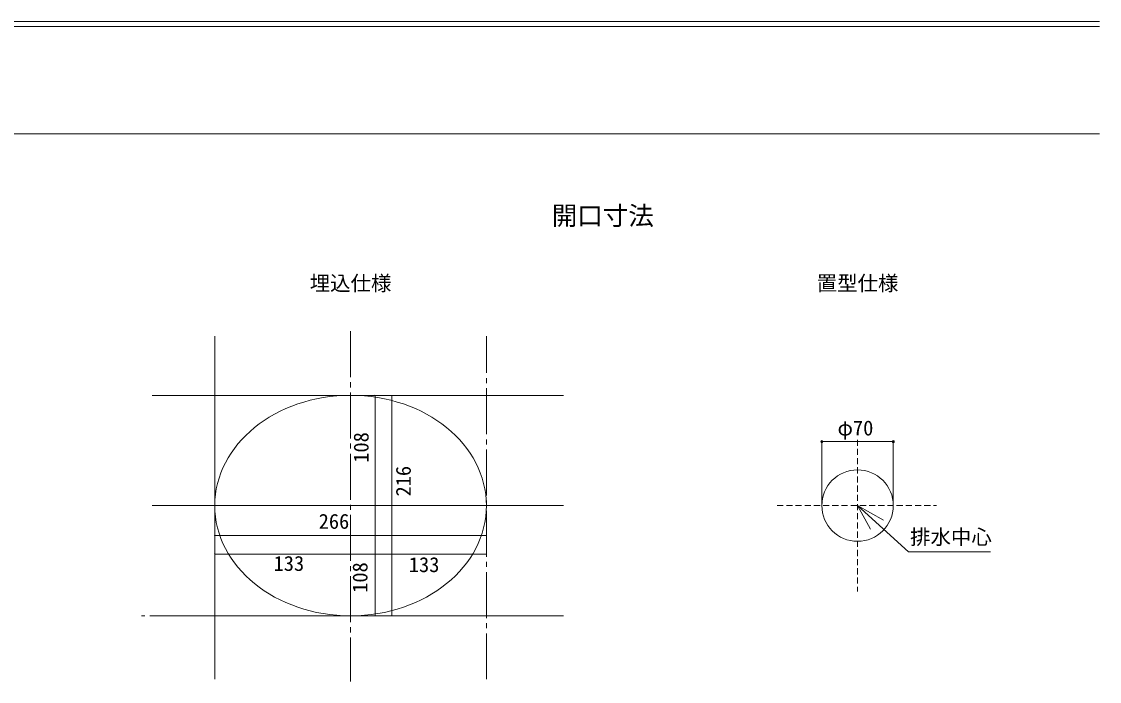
# Model space of a CAD drawing. Units: millimetres, scale not verified. Extents: x -1002 to 1002, y -687 to 676.
# Drawn here: x -53 to 1002, y -6 to 640 of the extents above; entities that cross this region are included whole.
import ezdxf
from ezdxf.enums import TextEntityAlignment as Align

# ---------------------------------------------------------------- set-up
doc = ezdxf.new("R2010")
doc.units = ezdxf.units.MM
doc.header["$LTSCALE"] = 5
doc.header["$PDMODE"] = 32
doc.header["$PDSIZE"] = 2
doc.linetypes.add('CHAIN2', pattern=[12, 9, -1, 1, -1])
doc.linetypes.add('DASHED1', pattern=[1.8, 1.2, -0.6])
doc.layers.add('0-0', color=7, linetype='Continuous', lineweight=15)
doc.layers.add('F-0', color=7, linetype='Continuous', lineweight=15)
doc.styles.add('ＭＳ ゴシック', font='')
doc.styles.get('ＭＳ ゴシック').set_extended_font_data('MS Gothic')

# ---------------------------------------------------------------- blocks, each defined once
blk = doc.blocks.new('_DOT')
at = {"layer": '0-0'}
blk.add_line((1.25, 0), (-1.25, 0), dxfattribs=at)
blk.add_circle((0, 0), 1.25, dxfattribs=at)

msp = doc.modelspace()

# ---------------------------------------------------------------- linework, layer by layer
at = {"layer": 'F-0'}
for p, q in [((1002.034, 640.036), (-1002.086, 640.036)), ((1002.034, 635.036), (-1002.086, 635.036)), ((1002.034, 530.036), (-1002.086, 530.036)), ((730.21, 228.564), (800.21, 228.564)), ((730.21, 228.564), (730.21, 165.917)), ((800.21, 228.564), (800.21, 165.917))]:
    msp.add_line(p, q, dxfattribs=at)
at = {"layer": 'F-0', "color": 3, "lineweight": 18}
for p, q in [((135.828, 331.947), (135.828, -4.203)), ((74.65, 273.917), (477.319, 273.917)), ((74.65, 165.917), (477.319, 165.917)), ((74.65, 57.917), (477.319, 57.917))]:
    msp.add_line(p, q, dxfattribs=at)
at = {"layer": 'F-0', "color": 3, "linetype": 'CHAIN2', "lineweight": 20}
for p, q in [((135.828, -4.203), (135.828, 331.947)), ((268.828, 336.708), (268.828, -6.333)), ((401.828, -4.203), (401.828, 331.947)), ((477.319, 273.917), (89.854, 273.917)), ((477.319, 165.917), (75.154, 165.917)), ((477.319, 57.917), (64.221, 57.917))]:
    msp.add_line(p, q, dxfattribs=at)
at = {"layer": 'F-0', "lineweight": 18}
for p, q in [((292.842, 165.917), (292.842, 273.917)), ((309.212, 57.917), (309.212, 273.917)), ((292.842, 57.917), (292.842, 165.917)), ((135.828, 136.779), (401.828, 136.779)), ((135.828, 118.376), (268.828, 118.376)), ((268.828, 118.376), (401.828, 118.376))]:
    msp.add_line(p, q, dxfattribs=at)
at = {"layer": 'F-0', "linetype": 'DASHED1'}
for p, q in [((765.21, 230.478), (765.21, 81.67)), ((686.479, 165.917), (842.439, 165.917))]:
    msp.add_line(p, q, dxfattribs=at)
at = {"layer": 'F-0'}
for points in [[(778.006, 142.955), (765.21, 165.917), (790.552, 151.486)], [(765.21, 165.917), (815.224, 120.646), (895.408, 120.646)]]:
    msp.add_lwpolyline(points, dxfattribs=at)
msp.add_circle((765.21, 165.917), 35, dxfattribs=at)
at = {"layer": 'F-0', "color": 3, "lineweight": 18}
msp.add_ellipse((268.828, 165.917), major_axis=(133, 0), ratio=0.81203, dxfattribs=at)
at = {"layer": 'F-0'}
for p in [(730.21, 228.564), (800.21, 228.564)]:
    msp.add_point(p, dxfattribs=at)

# ---------------------------------------------------------------- block references
at = {"layer": 'F-0', "xscale": 0.12, "yscale": 0.12}
for p in [(292.842, 273.917), (309.212, 273.917), (292.842, 165.917), (292.842, 165.917), (135.828, 136.779), (401.828, 136.779), (135.828, 118.376), (268.828, 118.376), (268.828, 118.376), (401.828, 118.376), (292.842, 57.917), (309.212, 57.917)]:
    msp.add_blockref('_DOT', p, dxfattribs=at)

# ---------------------------------------------------------------- texts
at = {"layer": 'F-0', "style": 'ＭＳ ゴシック'}
for s, height, p in [('開口寸法', 18.33, (465.741, 435.21)), ('埋込仕様', 14.66, (228.828, 372.02)), ('置型仕様', 14.66, (725.21, 372.02)), ('φ70', 14.66, (745.564, 230.182)), ('266', 14.66, (237.614, 138.779)), ('排水中心', 14.66, (816.626, 123.449)), ('133', 14.66, (193.429, 97.55)), ('133', 14.66, (325.865, 96.36))]:
    msp.add_text(s, height=height, dxfattribs=at).set_placement(p, align=Align.BOTTOM_LEFT)
for s, p in [('108', (290.842, 207.917)), ('216', (332.209, 174.87)), ('108', (289.782, 80.499))]:
    msp.add_text(s, height=14.66, rotation=90, dxfattribs=at).set_placement(p, align=Align.BOTTOM_LEFT)

doc.saveas('drawing.dxf')
